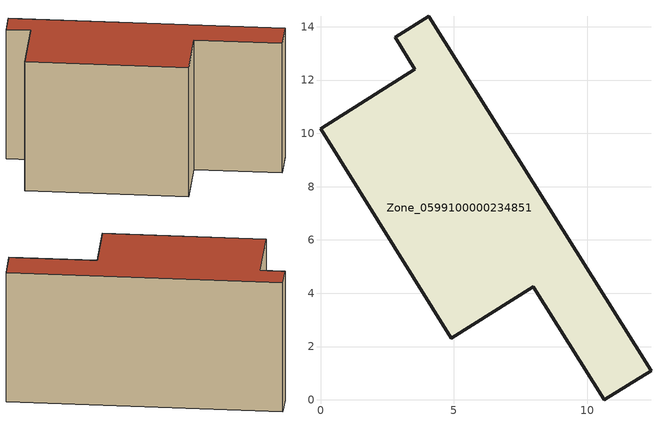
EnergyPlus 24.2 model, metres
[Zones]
Zone_0599100000234851
 floor ground (C_G): 7.98,4.24 4.91,2.31 0,10.18 3.54,12.41 2.8,13.6 4.07,14.4 12.4,1.1 10.65,0 z0
 wall outside (C_F): 3.54,12.41 0,10.18 4.91,2.31 7.98,4.24 10.65,0 12.4,1.1 4.07,14.4 2.8,13.6 3.54,12.41 z0:8.05
 roof outside (C_R): 7.98,4.24 10.65,0 12.4,1.1 4.07,14.4 2.8,13.6 3.54,12.41 0,10.18 4.91,2.31 z8.05
[BUILDING]
Pand.0599100000234851: North Axis=0; Terrain=City; Loads Convergence Tolerance Value=0.04; Temperature Convergence Tolerance Value=0.4; Solar Distribution=FullExterior; Maximum Number of Warmup Days=25; Minimum Number of Warmup Days=1
[Site:Location]
Rotterdam.The.Hague.AP_ZH_NLD Design_Conditions: Latitude=51.96; Longitude=4.45; Time Zone=1; Elevation=-4.5
[SITE:GROUNDTEMPERATURE:BUILDINGSURFACE]
18, 18, 18, 18, 18, 18, 18, 18, 18, 18, 18, 18
[MATERIAL] Thermal Absorptance=0.9; Solar Absorptance=0.7; Visible Absorptance=0.7
Name | Roughness | Thickness | Conductivity | Density | Specific Heat
G.TI.1975-1991 | MediumSmooth | 0.15 | 0.288461 | 540 | 1210
F.TI.1975-1991 | Rough | 0.3 | 0.230769 | 1920 | 840
R.TI.1975-1991 | MediumRough | 0.2 | 0.153846 | 1500 | 1000
[CONSTRUCTION]
C_G: G.TI.1975-1991
C_F: F.TI.1975-1991
C_R: R.TI.1975-1991
[ZONE]
Zone_0599100000234851: Type=1; Multiplier=1; Ceiling Height=Autocalculate; Volume=Autocalculate; Floor Area=autocalculate; Part of Total Floor Area=Yes
[ZONEINFILTRATION:DESIGNFLOWRATE]
Infil_Zone_0599100000234851: Zone or ZoneList or Space or SpaceList=Zone_0599100000234851; Schedule=AlwaysOn; Design Flow Rate Calculation Method=Flow/Area; Flow Rate per Floor Area=0.003; Constant Term Coefficient=1; Temperature Term Coefficient=0; Velocity Term Coefficient=0; Velocity Squared Term Coefficient=0
[HVACTEMPLATE:ZONE:IDEALLOADSAIRSYSTEM]
Zone_0599100000234851: Maximum Heating Supply Air Temperature=50; Minimum Cooling Supply Air Temperature=13; Maximum Heating Supply Air Humidity Ratio=0.0156; Minimum Cooling Supply Air Humidity Ratio=0.0077; Heating Limit=NoLimit; Cooling Limit=NoLimit; Dehumidification Control Type=ConstantSensibleHeatRatio; Cooling Sensible Heat Ratio=0.7; Dehumidification Setpoint=60; Humidification Control Type=None; Humidification Setpoint=30; Outdoor Air Method=None; Outdoor Air Flow Rate per Person=0.00944; Outdoor Air Flow Rate per Zone Floor Area=0; Outdoor Air Flow Rate per Zone=0; Demand Controlled Ventilation Type=None; Outdoor Air Economizer Type=NoEconomizer; Heat Recovery Type=None; Sensible Heat Recovery Effectiveness=0.7; Latent Heat Recovery Effectiveness=0.65
[ZONECONTROL:THERMOSTAT]
ThermostatControl_Zone_0599100000234851: Zone or ZoneList=Zone_0599100000234851; Control Type Schedule=DualSetpointControlType; Control 1=Thermostat_Zone_0599100000234851; Temperature Difference Between Cutout And Setpoint=0
[THERMOSTATSETPOINT:DUALSETPOINT]
Thermostat_Zone_0599100000234851: Heating Setpoint Temperature Schedule=HeatingSetpoint_Zone_0599100000234851; Cooling Setpoint Temperature Schedule=CoolingSetpoint_Zone_0599100000234851
[SCHEDULE:COMPACT]
HeatingSetpoint_Zone_0599100000234851: Through: 12/31, For: AllDays, Until: 24:00, 21
CoolingSetpoint_Zone_0599100000234851: Through: 12/31, For: AllDays, Until: 24:00, 24
DualSetpointControlType: Through: 12/31, For: AllDays, Until: 24:00, 4
AlwaysOn: Through: 12/31, For: AllDays, Until: 24:00, 1
